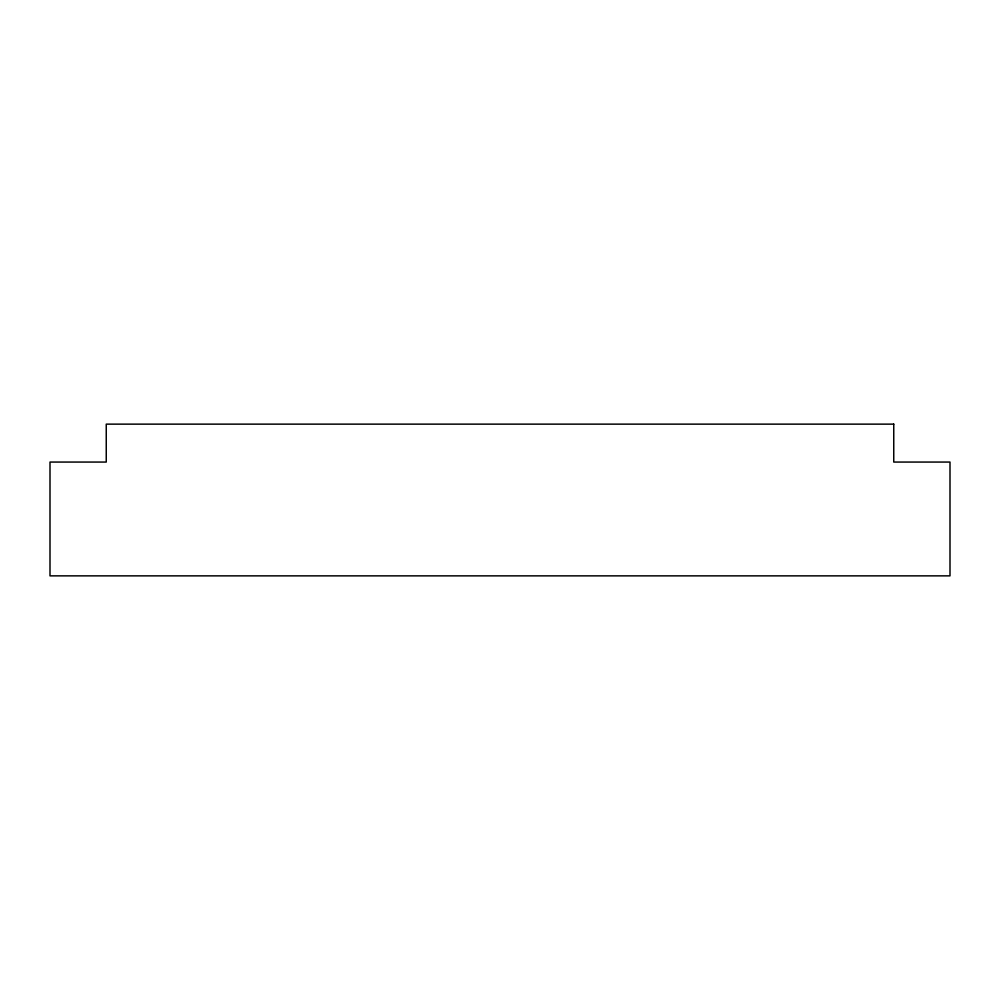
<?xml version="1.0" encoding="UTF-8"?>
<svg xmlns="http://www.w3.org/2000/svg" width="1000" height="1000" viewBox="0 0 1000 1000"><rect width="100%" height="100%" fill="white"/><g stroke="black" fill="none" stroke-linecap="round" stroke-linejoin="round"><path stroke-width="1.5" d="M893.75 424.137L106.25 424.137L106.25 462.062L50 462.062L50 575.862L950 575.862L950 462.062L893.75 462.062L893.75 424.137"/></g></svg>
